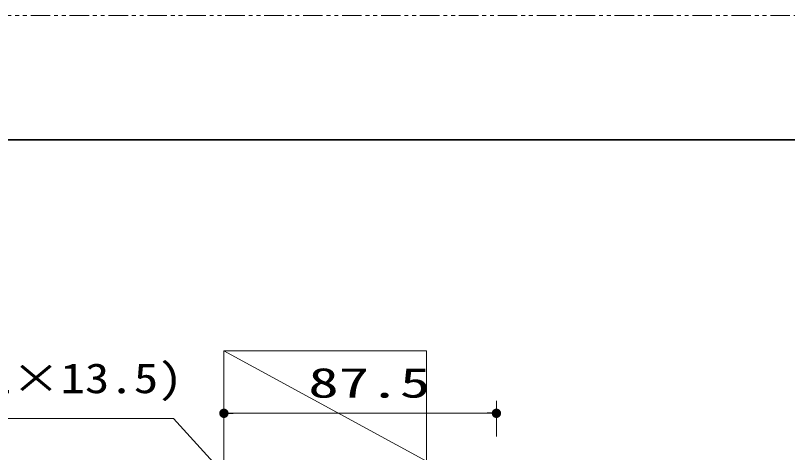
# Model space of a CAD drawing. Units: millimetres, scale not verified. Extents: x -1306 to 1306, y -607 to 607.
# Drawn here: x -686.6 to -438.7, y 453.5 to 594 of the extents above; entities that cross this region are included whole.
import ezdxf
from ezdxf.enums import TextEntityAlignment as Align

# ---------------------------------------------------------------- set-up
doc = ezdxf.new("R2010")
doc.units = ezdxf.units.MM
doc.header["$LTSCALE"] = 5
doc.header["$PDMODE"] = 32
doc.header["$PDSIZE"] = 2.5
doc.linetypes.add('USER1', pattern=[2.5, 1.25, -0.25, 0.25, -0.25, 0.25, -0.25])
for name, color, linetype, lineweight in [('0-1_線(黄)', 2, 'Continuous', 15), ('0-3_陰線', 4, 'USER1', 9), ('1-1_寸法線', 3, 'Continuous', 13), ('1-4_DEFPOINTS', 7, 'Continuous', 5), ('1-5_0', 3, 'Continuous', 25), ('1-7_図面枠', 7, 'Continuous', 35)]:
    doc.layers.add(name, color=color, linetype=linetype, lineweight=lineweight)
doc.styles.add('ＭＳ ゴシック', font='')
doc.styles.get('ＭＳ ゴシック').set_extended_font_data('MS Gothic')

# ---------------------------------------------------------------- blocks, each defined once
blk = doc.blocks.new('_DOT')
at = {"layer": '1-5_0'}
blk.add_line((-2.5, 0), (-5, 0), dxfattribs=at)
for points in [[(0, 0), (-2.5, 0), (-2.48, 0.313)], [(0, 0), (-2.48, -0.313), (-2.5, 0)], [(0, 0), (-2.48, 0.313), (-2.421, 0.622)], [(0, 0), (-2.421, -0.622), (-2.48, -0.313)], [(0, 0), (-2.421, 0.622), (-2.324, 0.92)], [(0, 0), (-2.324, -0.92), (-2.421, -0.622)], [(0, 0), (-2.324, 0.92), (-2.191, 1.204)], [(0, 0), (-2.191, -1.204), (-2.324, -0.92)], [(0, 0), (-2.191, 1.204), (-2.023, 1.469)], [(0, 0), (-2.023, -1.469), (-2.191, -1.204)], [(0, 0), (-2.023, 1.469), (-1.822, 1.711)], [(0, 0), (-1.822, -1.711), (-2.023, -1.469)], [(0, 0), (-1.822, 1.711), (-1.594, 1.926)], [(0, 0), (-1.594, -1.926), (-1.822, -1.711)], [(0, 0), (-1.594, 1.926), (-1.34, 2.111)], [(0, 0), (-1.34, -2.111), (-1.594, -1.926)], [(0, 0), (-1.34, 2.111), (-1.064, 2.262)], [(0, 0), (-1.064, -2.262), (-1.34, -2.111)], [(0, 0), (-1.064, 2.262), (-0.773, 2.378)], [(0, 0), (-0.773, -2.378), (-1.064, -2.262)], [(0, 0), (-0.773, 2.378), (-0.468, 2.456)], [(0, 0), (-0.468, -2.456), (-0.773, -2.378)], [(0, 0), (-0.468, 2.456), (-0.157, 2.495)], [(0, 0), (-0.157, -2.495), (-0.468, -2.456)], [(0, 0), (-0.157, 2.495), (0.157, 2.495)], [(0, 0), (0.157, -2.495), (-0.157, -2.495)], [(0, 0), (0.157, 2.495), (0.468, 2.456)], [(0, 0), (0.468, 2.456), (0.773, 2.378)], [(0, 0), (0.773, 2.378), (1.064, 2.262)], [(0, 0), (1.064, 2.262), (1.34, 2.111)], [(0, 0), (1.34, 2.111), (1.594, 1.926)], [(0, 0), (1.594, 1.926), (1.822, 1.711)], [(0, 0), (1.822, 1.711), (2.023, 1.469)], [(0, 0), (2.023, 1.469), (2.191, 1.204)], [(0, 0), (2.191, 1.204), (2.324, 0.92)], [(0, 0), (2.324, 0.92), (2.421, 0.622)], [(0, 0), (2.421, 0.622), (2.48, 0.313)], [(0, 0), (2.48, 0.313), (2.5, 0)], [(0, 0), (0.468, -2.456), (0.157, -2.495)], [(0, 0), (0.773, -2.378), (0.468, -2.456)], [(0, 0), (1.064, -2.262), (0.773, -2.378)], [(0, 0), (1.34, -2.111), (1.064, -2.262)], [(0, 0), (1.594, -1.926), (1.34, -2.111)], [(0, 0), (1.822, -1.711), (1.594, -1.926)], [(0, 0), (2.023, -1.469), (1.822, -1.711)], [(0, 0), (2.191, -1.204), (2.023, -1.469)], [(0, 0), (2.324, -0.92), (2.191, -1.204)], [(0, 0), (2.421, -0.622), (2.324, -0.92)], [(0, 0), (2.48, -0.313), (2.421, -0.622)], [(0, 0), (2.5, 0), (2.48, -0.313)]]:
    blk.add_solid(points, dxfattribs=at)

msp = doc.modelspace()

# ---------------------------------------------------------------- linework, layer by layer
at = {"layer": '0-1_線(黄)'}
for p, q in [((-554.67, 486.187), (-619.67, 486.187)), ((-619.67, 450.687), (-619.67, 486.187)), ((-554.67, 450.687), (-619.67, 486.187)), ((-554.67, 450.687), (-554.67, 486.187))]:
    msp.add_line(p, q, dxfattribs=at)
at = {"layer": '0-3_陰線'}
msp.add_line((387.036, 594), (-1292.964, 594), dxfattribs=at)
at = {"layer": '1-1_寸法線'}
for p, q in [((-619.67, 458.687), (-619.67, 470.105)), ((-532.17, 458.687), (-532.17, 470.105)), ((-616.67, 466.105), (-535.17, 466.105))]:
    msp.add_line(p, q, dxfattribs=at)
msp.add_lwpolyline([(-767.542, 464.452), (-635.813, 464.452), (-600.492, 425.555)], dxfattribs=at)
at = {"layer": '1-4_DEFPOINTS'}
msp.add_point((-532.17, 466.105), dxfattribs=at)
at = {"layer": '1-7_図面枠'}
msp.add_lwpolyline([(-1252.964, -554), (347.036, -554), (347.036, 554), (-1252.964, 554)], close=True, dxfattribs=at)

# ---------------------------------------------------------------- block references
at = {"layer": '1-1_寸法線', "xscale": 0.6, "yscale": 0.6, "rotation": 180}
msp.add_blockref('_DOT', (-619.67, 466.105), dxfattribs=at)
at = {"layer": '1-1_寸法線', "xscale": 0.6, "yscale": 0.6}
msp.add_blockref('_DOT', (-532.17, 466.105), dxfattribs=at)

# ---------------------------------------------------------------- texts
at = {"layer": '1-1_寸法線', "style": 'ＭＳ ゴシック'}
for s, height, width, p in [('天井押縁(12×13.5)', 9.621, 1.2, (-774.423, 469.687)), ('87.5', 9.604, 1.5, (-592.586, 468.254))]:
    msp.add_text(s, height=height, dxfattribs=dict(at, width=width)).set_placement(p, align=Align.BOTTOM_LEFT)

doc.saveas('drawing.dxf')
